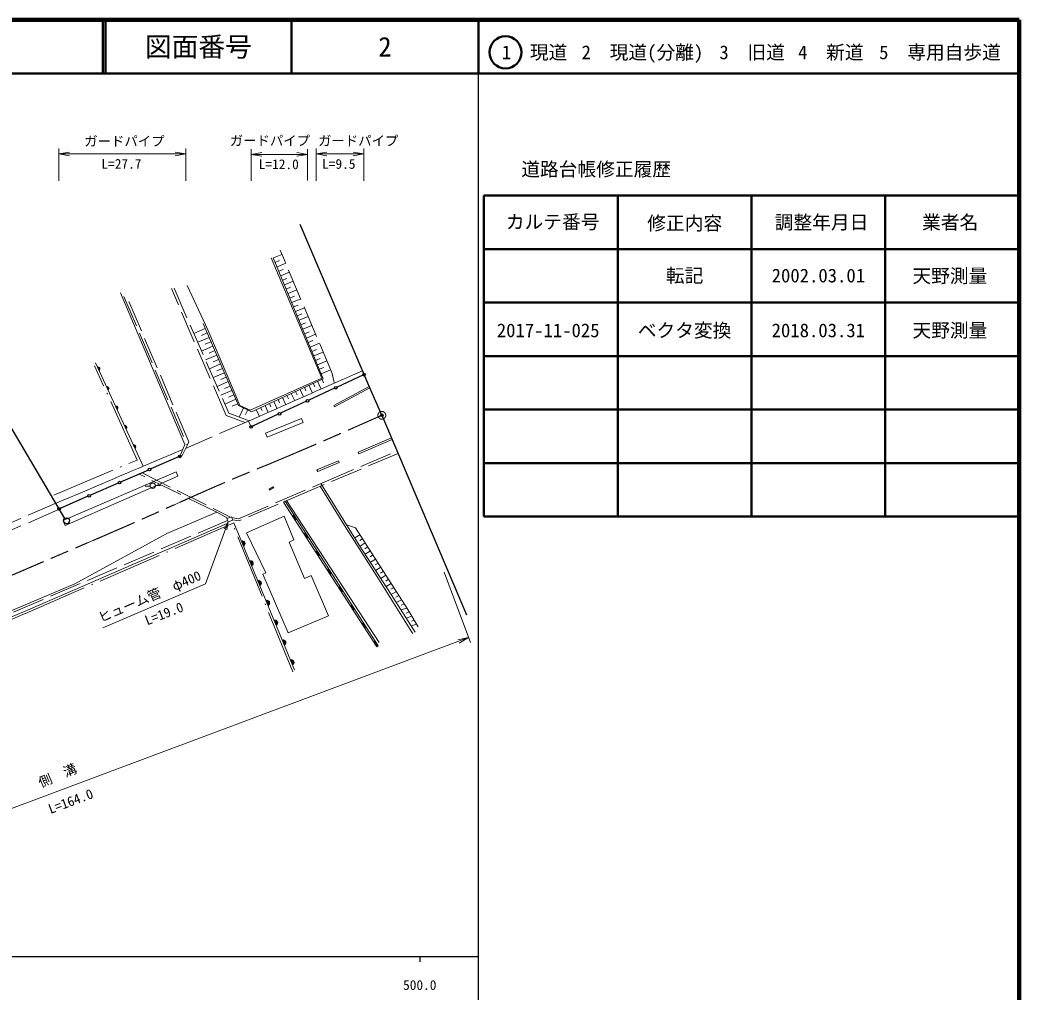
# Model space of a CAD drawing. Units: millimetres, scale not verified. Extents: x 40000 to 680000, y 20000 to 380000.
# Drawn here: x 493281 to 680000, y 198357 to 380000 of the extents above; entities that cross this region are included whole.
import ezdxf
from ezdxf.enums import TextEntityAlignment as Align

# ---------------------------------------------------------------- set-up
doc = ezdxf.new("R2010")
doc.units = ezdxf.units.MM
doc.header["$LTSCALE"] = 1000
doc.header["$PDMODE"] = 32
doc.header["$PDSIZE"] = 500
for name, pattern in [('CHAIN', [18.5, 12, -1.5, 3.5, -1.5]), ('DASHED', [7.5, 6, -1.5]), ('LONG_DASHED_DOTTED', [15.25, 12, -1.5, 0.25, -1.5])]:
    doc.linetypes.add(name, pattern=pattern)
for name, color, linetype, lineweight in [('M-BMK', 2, 'CHAIN', 13), ('M-BMK-OTRS', 5, 'Continuous', 25), ('M-STR-HTXT', 7, 'Continuous', 13), ('M-STR-STRC', 7, 'Continuous', 25), ('M-TTL', 2, 'Continuous', 140), ('M-TTL-BAND', 7, 'Continuous', 25), ('M-TTL-FRAM', 2, 'Continuous', 50), ('M-TTL-LINE', 7, 'Continuous', 50), ('M-WORK', 1, 'Continuous', 13)]:
    doc.layers.add(name, color=color, linetype=linetype, lineweight=lineweight)
doc.layers.add('M-OTRS', color=6, linetype='Continuous')
doc.layers.add('M-TTL-TXT', color=7, linetype='Continuous')
doc.styles.add('ＭＳ ゴシック', font='')
doc.styles.get('ＭＳ ゴシック').set_extended_font_data('MS Gothic')

# ---------------------------------------------------------------- blocks, each defined once
blk = doc.blocks.new('open_arrow')
at = {"color": 0, "linetype": 'Continuous', "lineweight": -2}
blk.add_lwpolyline([(7.5, 1.25), (0, 0), (7.5, -1.25)], dxfattribs=at)

msp = doc.modelspace()

# ---------------------------------------------------------------- linework, layer by layer
at = {"layer": 'M-BMK'}
msp.add_circle((560911, 306127), 729, dxfattribs=at)
msp.add_open_spline([(469531, 267038), (473665, 268680), (474720, 269116), (478037, 270470), (486291, 273839), (490855, 275868), (499053, 279371), (504815, 281834), (508054, 283189), (513794, 285704), (520719, 288738), (524550, 290548), (531490, 293549), (535533, 295298), (537844, 296168), (541904, 297877), (549363, 301017), (551711, 302079), (560911, 306127)], degree=3, knots=[0, 0, 0, 0, 1, 1, 1, 2, 2, 2, 3, 3, 3, 4, 4, 4, 5, 5, 5, 6, 6, 6, 6], dxfattribs=at)
at = {"layer": 'M-BMK-OTRS'}
msp.add_line((560911, 306127), (576757, 268871), dxfattribs=at)
msp.add_lwpolyline([(560911, 306127), (558637, 311241), (545669, 341753)], dxfattribs=at)
at = {"layer": 'M-OTRS'}
msp.add_point((560911, 306127), dxfattribs=at)
at = {"layer": 'M-STR-HTXT'}
for p, q in [((500561, 349965), (500561, 355965)), ((500561, 354965), (524260, 354965)), ((524260, 349965), (524260, 355965)), ((536472, 349965), (536472, 355889)), ((536472, 354889), (547014, 354889)), ((547014, 349995), (547014, 355889)), ((548611, 349965), (548611, 355965)), ((548611, 354965), (557565, 354965)), ((557565, 349965), (557565, 355965)), ((572547, 276831), (577473, 263644)), ((424398, 207537), (577123, 264581))]:
    msp.add_line(p, q, dxfattribs=at)
msp.add_lwpolyline([(532195, 286206), (527940, 274605), (508787, 266405)], dxfattribs=at)
at = {"layer": 'M-STR-STRC'}
for p, q in [((479684, 323938), (501628, 286830)), ((557357, 313615), (552538, 311389)), ((552084, 311180), (547265, 308954)), ((546811, 308745), (541992, 306520)), ((541538, 306310), (536719, 304085)), ((522919, 298350), (517735, 296096)), ((517277, 295896), (512093, 293642)), ((511635, 293443), (506452, 291188)), ((505993, 290989), (500810, 288735))]:
    msp.add_line(p, q, dxfattribs=at)
for centre, radius in [((557584, 313719), 250), ((552311, 311284), 250), ((547038, 308850), 250), ((541765, 306415), 250), ((536492, 303980), 250), ((523148, 298450), 250), ((517506, 295996), 250), ((511864, 293542), 250), ((506222, 291089), 250), ((500580, 288635), 250), ((501977, 286418), 562)]:
    msp.add_circle(centre, radius, dxfattribs=at)
at = {"layer": 'M-TTL'}
for p, q in [((680000, 380000), (40000, 380000)), ((680000, 20000), (680000, 380000))]:
    msp.add_line(p, q, dxfattribs=at)
at = {"layer": 'M-TTL-BAND'}
for p, q in [((579000, 20000), (579000, 370000)), ((40000, 205000), (579000, 205000)), ((568000, 205000), (568000, 204000))]:
    msp.add_line(p, q, dxfattribs=at)
at = {"layer": 'M-TTL-FRAM'}
for p, q in [((580000, 347197), (580000, 287197)), ((580000, 347197), (680000, 347197)), ((580000, 287197), (680000, 287197))]:
    msp.add_line(p, q, dxfattribs=at)
at = {"layer": 'M-TTL-LINE'}
for p, q in [((508747, 380000), (508747, 370000)), ((509247, 380000), (509247, 370000)), ((543997, 380000), (543997, 370000)), ((579000, 380000), (579000, 370000)), ((40000, 370000), (680000, 370000)), ((605000, 347197), (605000, 287197)), ((630000, 347197), (630000, 287197)), ((655000, 347197), (655000, 287197)), ((580000, 337197), (680000, 337197)), ((580000, 327197), (680000, 327197)), ((580000, 317197), (680000, 317197)), ((580000, 307197), (680000, 307197)), ((580000, 297197), (680000, 297197))]:
    msp.add_line(p, q, dxfattribs=at)
msp.add_circle((584031, 373958), 3000, dxfattribs=at)
at = {"layer": 'M-WORK'}
for p, q in [((540639, 335528), (542246, 336190)), ((549692, 313082), (540228, 335563)), ((549930, 312967), (540630, 335549)), ((540982, 334696), (541792, 335030)), ((541324, 333864), (542945, 334531)), ((541667, 333032), (542484, 333368)), ((542010, 332200), (543644, 332872)), ((542352, 331367), (543176, 331707)), ((542695, 330535), (544343, 331214)), ((524086, 300655), (512095, 329009)), ((524502, 330356), (528407, 322088)), ((543038, 329703), (543868, 330045)), ((543381, 328871), (545042, 329555)), ((543723, 328039), (544561, 328383)), ((544066, 327206), (545741, 327896)), ((544409, 326374), (545253, 326722)), ((544751, 325542), (546440, 326237)), ((545094, 324710), (545945, 325060)), ((527512, 323257), (534132, 307936)), ((545437, 323878), (547139, 324578)), ((545779, 323045), (546637, 323399)), ((527909, 322339), (525781, 321420)), ((528266, 321513), (527202, 321053)), ((528407, 322088), (532981, 311288)), ((546122, 322213), (547838, 322920)), ((546465, 321381), (547329, 321737)), ((546808, 320549), (548537, 321261)), ((528623, 320687), (526504, 319772)), ((528980, 319861), (527921, 319403)), ((547150, 319717), (548022, 320075)), ((547493, 318884), (549236, 319602)), ((529337, 319034), (527227, 318123)), ((529694, 318208), (528639, 317753)), ((547836, 318052), (548714, 318414)), ((548178, 317220), (549935, 317943)), ((516295, 296633), (507390, 315956)), ((530051, 317382), (527950, 316475)), ((530764, 315730), (528673, 314826)), ((530407, 316556), (529357, 316102)), ((548521, 316388), (549406, 316752)), ((548864, 315556), (550634, 316284)), ((531478, 314077), (529397, 313178)), ((531121, 314903), (530076, 314452)), ((549207, 314723), (550081, 315084)), ((549549, 313891), (551299, 314612)), ((532192, 312425), (530120, 311529)), ((531835, 313251), (530794, 312801)), ((536288, 307066), (549692, 313082)), ((536538, 306790), (549930, 312967)), ((548070, 312109), (548375, 311448)), ((548888, 312486), (549508, 311140)), ((549705, 312863), (550015, 312190)), ((532906, 310773), (530843, 309881)), ((532549, 311599), (531513, 311151)), ((532981, 311288), (534388, 307981)), ((543984, 310224), (544571, 308950)), ((544801, 310601), (545095, 309964)), ((545618, 310978), (546217, 309680)), ((546436, 311355), (546735, 310706)), ((547253, 311732), (547862, 310410)), ((551921, 307967), (558513, 311534)), ((533620, 309120), (531566, 308233)), ((533263, 309946), (532231, 309501)), ((533977, 308294), (532950, 307850)), ((539897, 308340), (540175, 307739)), ((540715, 308717), (541280, 307490)), ((541532, 309094), (541815, 308480)), ((542349, 309470), (542926, 308220)), ((543167, 309847), (543455, 309222)), ((534132, 307936), (536538, 306790)), ((535034, 307506), (534220, 305795)), ((534388, 307981), (536288, 307066)), ((535847, 307119), (535439, 306264)), ((537446, 307209), (537989, 306031)), ((538263, 307586), (538535, 306997)), ((539080, 307963), (539635, 306760)), ((536492, 303980), (535983, 305046)), ((523148, 298450), (524086, 300655)), ((523611, 298622), (524580, 300592)), ((523148, 298450), (523611, 298622)), ((549484, 293371), (556690, 281882)), ((517585, 292896), (516672, 292871)), ((518586, 292986), (519522, 293020)), ((553945, 285512), (549404, 292866)), ((542813, 290059), (542560, 289897)), ((542560, 289897), (559967, 262863)), ((542813, 290059), (560219, 263025)), ((543117, 290189), (551172, 277820)), ((520749, 284066), (530072, 288042)), ((532016, 285908), (495099, 269920)), ((544585, 258575), (533275, 286010)), ((535601, 284143), (542684, 287309)), ((542684, 287309), (544490, 282876)), ((544437, 287537), (544185, 287374)), ((544235, 287407), (544776, 286566)), ((544285, 287439), (544827, 286599)), ((544336, 287472), (544877, 286631)), ((544386, 287504), (544928, 286664)), ((544726, 286534), (544978, 286696)), ((503510, 274638), (520749, 284066)), ((539209, 276688), (535601, 284143)), ((546602, 284174), (546350, 284011)), ((546400, 284044), (546942, 283203)), ((546451, 284076), (546992, 283235)), ((546501, 284109), (547043, 283268)), ((546552, 284141), (547093, 283300)), ((560302, 275549), (553945, 285512)), ((554329, 285647), (556019, 285074)), ((556827, 283813), (555875, 283202)), ((556019, 285074), (565768, 269851)), ((544490, 282876), (543599, 282431)), ((543599, 282431), (546461, 275629)), ((546891, 283170), (547144, 283333)), ((557312, 283055), (556774, 282710)), ((557797, 282298), (556846, 281686)), ((548768, 280811), (548515, 280648)), ((548566, 280681), (549107, 279840)), ((548616, 280713), (549158, 279872)), ((548667, 280746), (549208, 279905)), ((548717, 280778), (549259, 279937)), ((556690, 281882), (562648, 272617)), ((558283, 281540), (557746, 281195)), ((558768, 280782), (557817, 280170)), ((549057, 279807), (549309, 279970)), ((559253, 280024), (558717, 279679)), ((559739, 279266), (558787, 278654)), ((560224, 278508), (559689, 278164)), ((538656, 276417), (539209, 276688)), ((543382, 265485), (538656, 276417)), ((550933, 277447), (550681, 277285)), ((550731, 277317), (551273, 276477)), ((550782, 277350), (551323, 276509)), ((550832, 277382), (551374, 276542)), ((550883, 277415), (551424, 276574)), ((551172, 277820), (560389, 263677)), ((551222, 276444), (551474, 276607)), ((560709, 277750), (559758, 277138)), ((561195, 276992), (560661, 276649)), ((490564, 269149), (503510, 274638)), ((546461, 275629), (547727, 276215)), ((547727, 276215), (550929, 268651)), ((566494, 265604), (560302, 275549)), ((561680, 276234), (560729, 275622)), ((562165, 275476), (561633, 275134)), ((562651, 274718), (561698, 274108)), ((553099, 274084), (552846, 273922)), ((552897, 273954), (553438, 273114)), ((552947, 273987), (553489, 273146)), ((552998, 274019), (553539, 273178)), ((553048, 274052), (553590, 273211)), ((553388, 273081), (553640, 273243)), ((563138, 273957), (562598, 273633)), ((563626, 273196), (562638, 272640)), ((562648, 272617), (567127, 265628)), ((564113, 272435), (563557, 272143)), ((564600, 271675), (563577, 271173)), ((565087, 270914), (564515, 270653)), ((495099, 269920), (449347, 250391)), ((555264, 270721), (555012, 270559)), ((555062, 270591), (555604, 269750)), ((555113, 270624), (555654, 269783)), ((555163, 270656), (555705, 269815)), ((555214, 270689), (555755, 269848)), ((555553, 269718), (555805, 269880)), ((565574, 270154), (564516, 269706)), ((566045, 269388), (565473, 269164)), ((565768, 269851), (567706, 266615)), ((550929, 268651), (543382, 265485)), ((557430, 267358), (557177, 267196)), ((557228, 267228), (557769, 266387)), ((557278, 267260), (557820, 266420)), ((557329, 267293), (557870, 266452)), ((557379, 267325), (557920, 266485)), ((566506, 268619), (565454, 268242)), ((567424, 267085), (566390, 266779)), ((566966, 267851), (566431, 267676)), ((557719, 266355), (557971, 266517)), ((566729, 265346), (566494, 265604)), ((559595, 263995), (559343, 263832)), ((559393, 263865), (559935, 263024)), ((559444, 263897), (559985, 263057)), ((559494, 263930), (560035, 263089)), ((559545, 263962), (560086, 263122)), ((559884, 262992), (560136, 263154)), ((560219, 263025), (559967, 262863))]:
    msp.add_line(p, q, dxfattribs=at)
at = {"layer": 'M-WORK', "linetype": 'DASHED'}
for p, q in [((512692, 328357), (524548, 300526)), ((536096, 305095), (524214, 299952)), ((515982, 295415), (532515, 287128)), ((500317, 289826), (490501, 285604)), ((500346, 288447), (490753, 284272))]:
    msp.add_line(p, q, dxfattribs=at)
at = {"layer": 'M-WORK', "linetype": 'LONG_DASHED_DOTTED'}
msp.add_line((544306, 258198), (533021, 285751), dxfattribs=at)
at = {"layer": 'M-WORK', "linetype": 'DASHED'}
for points in [[(551979, 312273), (551627, 313926), (541917, 336970)], [(524580, 300592), (524815, 301186), (513109, 328649)], [(535342, 304768), (531808, 306112), (521574, 329836)], [(522077, 329866), (532324, 306503), (536096, 305095)], [(532867, 287004), (534144, 286808), (550103, 293636), (563743, 299470)], [(563937, 299013), (548414, 292447), (534256, 286412), (533023, 286616)], [(532067, 286930), (530072, 288042), (515555, 295113)], [(532087, 286474), (468784, 259383), (458671, 254718), (451721, 251888), (425798, 242290), (412508, 237555)]]:
    msp.add_lwpolyline(points, dxfattribs=at)
at = {"layer": 'M-WORK', "linetype": 'LONG_DASHED_DOTTED'}
for points in [[(499580, 291223), (515201, 297767), (507214, 315357)], [(533275, 286010), (494262, 269068), (468317, 257946), (447340, 248729), (413513, 236679)]]:
    msp.add_lwpolyline(points, dxfattribs=at)
at = {"layer": 'M-WORK'}
for points in [[(558639, 311238), (552070, 307691), (551921, 307967)], [(562692, 301940), (556482, 299237), (556622, 298916), (562829, 301618)]]:
    msp.add_lwpolyline(points, dxfattribs=at)
for points in [[(539178, 302792), (545870, 305512), (546179, 304752), (539487, 302031)], [(552800, 297629), (548782, 295956), (548928, 295604), (552947, 297277)], [(522809, 294774), (501756, 285534), (501364, 286495), (522474, 295540)], [(540604, 292735), (539838, 292297), (539939, 292120), (540705, 292558)], [(531941, 286836), (532796, 287180), (533050, 286550), (532195, 286206)]]:
    msp.add_lwpolyline(points, close=True, dxfattribs=at)
msp.add_circle((518090, 292975), 500, dxfattribs=at)
for centre, radius, start, end in [((507875, 314774), 354, 303.5402, 105.94538), ((507875, 314774), 283, 305.76424, 103.72134), ((507875, 314774), 212, 309.51057, 99.97501), ((507875, 314774), 142, 317.2223, 92.26328), ((507875, 314774), 100, 327.53996, 81.94562), ((509549, 311142), 354, 303.5402, 105.94538), ((509549, 311142), 283, 305.76424, 103.72134), ((509549, 311142), 212, 309.51057, 99.97501), ((509549, 311142), 142, 317.2223, 92.26328), ((509549, 311142), 100, 327.53996, 81.94562), ((511223, 307509), 354, 303.5402, 105.94538), ((511223, 307509), 283, 305.76424, 103.72134), ((511223, 307509), 212, 309.51057, 99.97501), ((511223, 307509), 142, 317.2223, 92.26328), ((511223, 307509), 100, 327.53996, 81.94562), ((512898, 303876), 354, 303.5402, 105.94538), ((512898, 303876), 283, 305.76424, 103.72134), ((512898, 303876), 212, 309.51057, 99.97501), ((512898, 303876), 142, 317.2223, 92.26328), ((512898, 303876), 100, 327.53996, 81.94562), ((514572, 300243), 354, 303.5402, 105.94538), ((514572, 300243), 283, 305.76424, 103.72134), ((514572, 300243), 212, 309.51057, 99.97501), ((514572, 300243), 142, 317.2223, 92.26328), ((514572, 300243), 100, 327.53996, 81.94562), ((534866, 282150), 500, 292.4036, 112.4036), ((534866, 282150), 400, 292.4036, 112.4036), ((534866, 282150), 300, 292.4036, 112.4036), ((534866, 282150), 200, 292.4036, 112.4036), ((534866, 282150), 100, 292.4036, 112.4036), ((536391, 278452), 500, 292.4036, 112.4036), ((536391, 278452), 400, 292.4036, 112.4036), ((536391, 278452), 300, 292.4036, 112.4036), ((536391, 278452), 200, 292.4036, 112.4036), ((536391, 278452), 100, 292.4036, 112.4036), ((537916, 274754), 500, 292.4036, 112.4036), ((537916, 274754), 400, 292.4036, 112.4036), ((537916, 274754), 300, 292.4036, 112.4036), ((537916, 274754), 200, 292.4036, 112.4036), ((537916, 274754), 100, 292.4036, 112.4036), ((539440, 271056), 500, 292.4036, 112.4036), ((539440, 271056), 400, 292.4036, 112.4036), ((539440, 271056), 300, 292.4036, 112.4036), ((539440, 271056), 200, 292.4036, 112.4036), ((539440, 271056), 100, 292.4036, 112.4036), ((540965, 267357), 500, 292.4036, 112.4036), ((540965, 267357), 400, 292.4036, 112.4036), ((540965, 267357), 300, 292.4036, 112.4036), ((540965, 267357), 200, 292.4036, 112.4036), ((540965, 267357), 100, 292.4036, 112.4036), ((542489, 263659), 500, 292.4036, 112.4036), ((542489, 263659), 400, 292.4036, 112.4036), ((542489, 263659), 300, 292.4036, 112.4036), ((542489, 263659), 200, 292.4036, 112.4036), ((542489, 263659), 100, 292.4036, 112.4036), ((544014, 259961), 500, 292.4036, 112.4036), ((544014, 259961), 400, 292.4036, 112.4036), ((544014, 259961), 300, 292.4036, 112.4036), ((544014, 259961), 200, 292.4036, 112.4036), ((544014, 259961), 100, 292.4036, 112.4036)]:
    msp.add_arc(centre, radius, start, end, dxfattribs=at)
for points in [[(536096, 305095), (546683, 309777), (546683, 309777), (557269, 314460)], [(500317, 289826), (512032, 294787), (512032, 294787), (523748, 299747)]]:
    msp.add_open_spline(points, degree=3, dxfattribs=at)

# ---------------------------------------------------------------- block references
at = {"layer": 'M-STR-HTXT', "xscale": 267, "yscale": 267}
for p in [(500561, 354965), (536472, 354889), (548611, 354965)]:
    msp.add_blockref('open_arrow', p, dxfattribs=at)
at = {"layer": 'M-STR-HTXT'}
for p, xscale, yscale, rotation in [((524260, 354965), 267, 267, 180), ((547014, 354889), 267, 267, 180), ((557565, 354965), 267, 267, 180), ((532195, 286206), 200, 200, 249.9), ((577123, 264581), 267, 267, 200.5)]:
    msp.add_blockref('open_arrow', p, dxfattribs=dict(at, xscale=xscale, yscale=yscale, rotation=rotation))

# ---------------------------------------------------------------- texts
at = {"layer": 'M-STR-HTXT', "style": 'ＭＳ ゴシック'}
for p in [(505291, 355889), (532490, 355987), (548994, 355970)]:
    msp.add_text('ガードパイプ', height=1833, dxfattribs=at).set_placement(p, align=Align.BOTTOM_LEFT)
for s, p in [('L=27.7', (512247, 351657)), ('L=12.0', (541648, 351575)), ('L=9.5', (552871, 351639))]:
    msp.add_text(s, height=1833, dxfattribs=at).set_placement(p, align=Align.BOTTOM_CENTER)
for s, rotation, p in [('ヒューム管\u3000φ400', 23.177, (508590, 266865)), ('L=19.0', 21.199, (517247, 266344)), ('側\u3000溝', 22.476, (497407, 236057))]:
    msp.add_text(s, height=1833, rotation=rotation, dxfattribs=at).set_placement(p, align=Align.BOTTOM_LEFT)
msp.add_text('L=164.0', height=1833, rotation=20.481, dxfattribs=at).set_placement((503268, 232627), align=Align.BOTTOM_CENTER)
at = {"layer": 'M-TTL-BAND', "style": 'ＭＳ ゴシック'}
msp.add_text('500.0', height=1833, dxfattribs=at).set_placement((568000, 198195), align=Align.BOTTOM_CENTER)
at = {"layer": 'M-TTL-TXT', "style": 'ＭＳ ゴシック'}
for s, height, p in [('図面番号', 3666, (526622, 375000)), ('2', 3666, (561497, 375000)), ('1\u3000現道', 2566, (589448, 373958)), ('2\u3000現道(分離)', 2566, (609619, 373958)), ('3\u3000旧道', 2566, (630121, 373958)), ('4\u3000新道', 2566, (644824, 373958)), ('5\u3000専用自歩道', 2566, (665228, 373958)), ('道路台帳修正履歴', 2566, (600968, 352113)), ('カルテ番号', 2566, (592839, 342277)), ('修正内容', 2566, (617509, 342023)), ('調整年月日', 2566, (643089, 342197)), ('業者名', 2566, (667134, 342197)), ('転記', 2566, (617500, 332245)), ('2002.03.01', 2566, (642500, 332245)), ('天野測量', 2566, (667077, 332189)), ('2017-11-025', 2566, (592000, 322000)), ('ベクタ変換', 2566, (617489, 322000)), ('2018.03.31', 2566, (642491, 322000)), ('天野測量', 2566, (667078, 322000))]:
    msp.add_text(s, height=height, dxfattribs=at).set_placement(p, align=Align.MIDDLE_CENTER)

doc.saveas('drawing.dxf')
